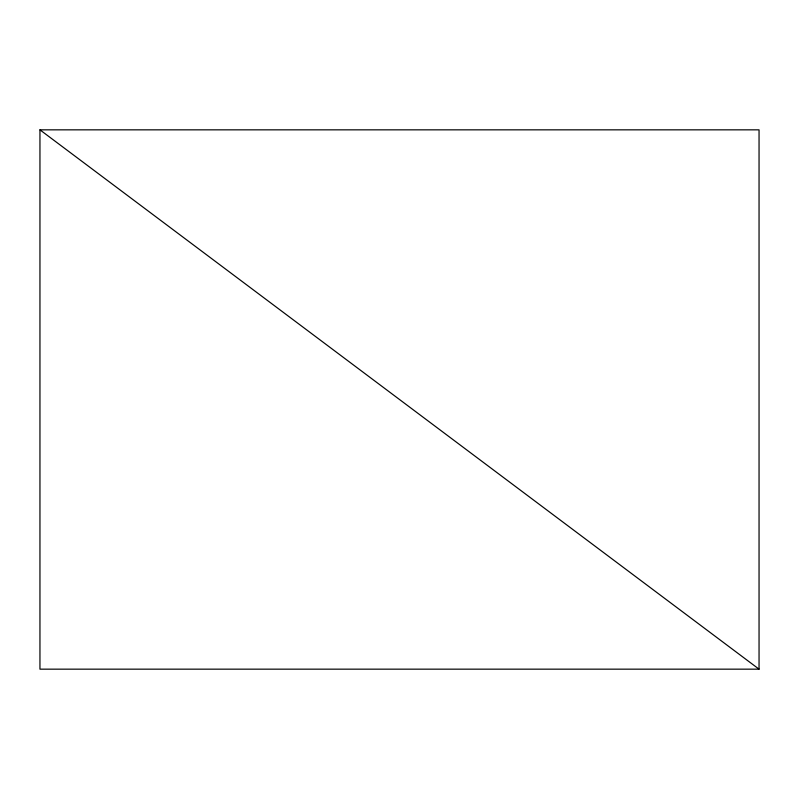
<?xml version="1.0" encoding="UTF-8"?>
<svg xmlns="http://www.w3.org/2000/svg" width="799" height="799" viewBox="0 0 799 799"><rect width="100%" height="100%" fill="white"/><g stroke="black" fill="none" stroke-linecap="round" stroke-linejoin="round"><path stroke-width="1.2" d="M39.95 129.838L759.05 129.838L759.05 669.163L39.95 669.163L39.95 129.838L759.05 669.163"/></g></svg>
